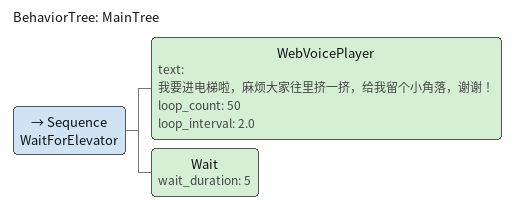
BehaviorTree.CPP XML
<root main_tree_to_execute="MainTree">
  <BehaviorTree ID="MainTree">
    <Sequence name="WaitForElevator">
      <!-- 使用默认参数 -->
      <WebVoicePlayer
  	text="我要进电梯啦，麻烦大家往里挤一挤，给我留个小角落，谢谢！"
  	loop_count="50"
  	loop_interval="2.0"/>
      <Wait wait_duration="5"/>
      <!--StopPlayback service_name="/web_voice_player_action_server/stop_playback"/-->
    </Sequence>
  </BehaviorTree>
</root>
